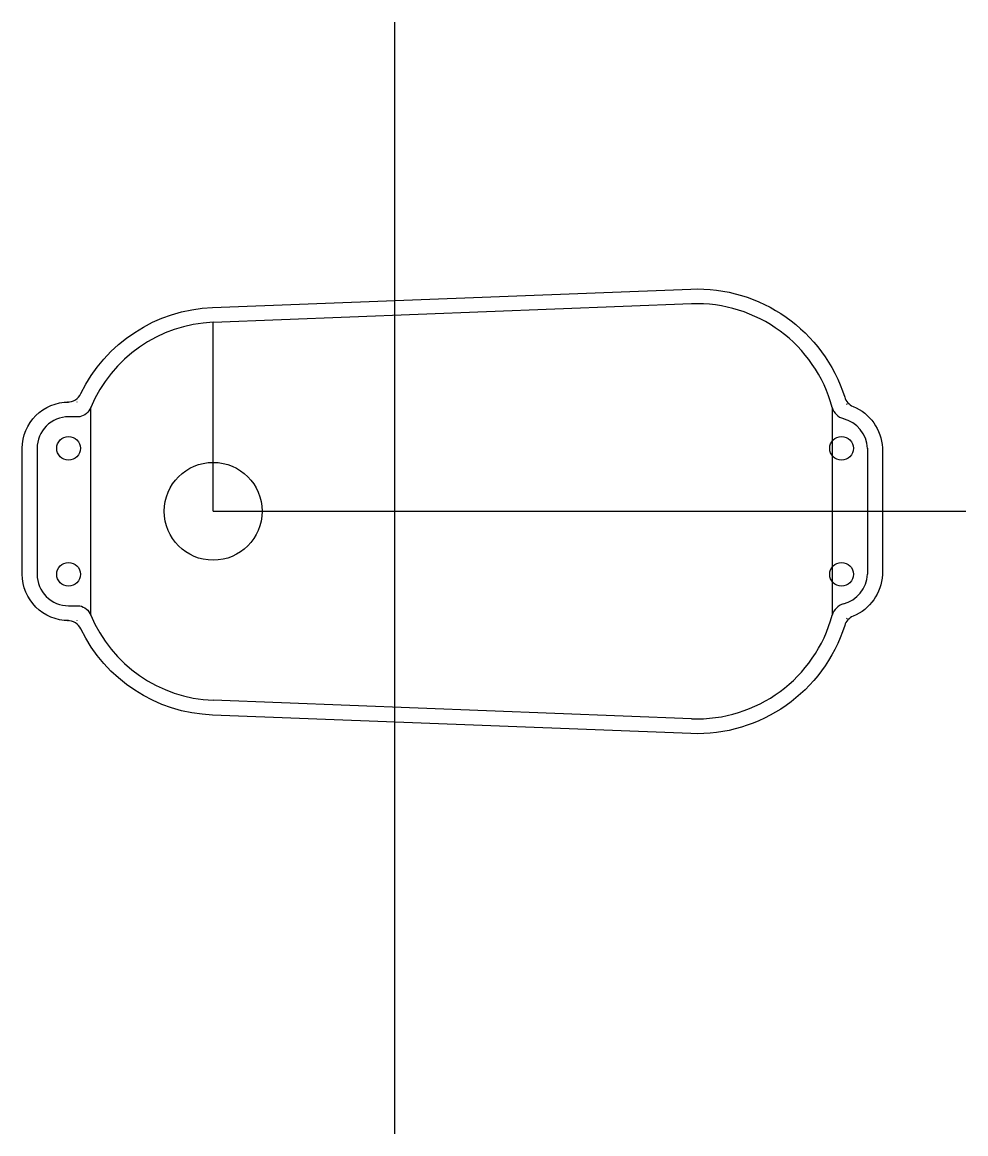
# Model space of a CAD drawing. Header units: millimetres. Extents: x -50 to 77, y -75 to 75.
import ezdxf

# ---------------------------------------------------------------- set-up
doc = ezdxf.new("R2010")
doc.units = ezdxf.units.MM
doc.layers.get('0').update_dxf_attribs({"linetype": 'CONTINUOUS'})

msp = doc.modelspace()

# ---------------------------------------------------------------- linework, layer by layer
for p, q in [((0, -75), (0, 75)), ((40, 37), (-24.5, 34.5)), ((-24.5, 9), (-24.5, 34.5)), ((59, 23), (59, -5)), ((63.75, 17.5), (63.75, 0.5)), ((-24.5, 9), (77, 9)), ((40, -19), (-24.5, -16.5))]:
    msp.add_line(p, q)
for points in [[(65.75, 17.55), (65.75, 0.45, -0.290573), (61.81, -5.16, 0.221311), (60.67, -6.41, -0.337868), (39.92, -21), (-24.58, -18.5, -0.276962), (-42.35, -6.88, 0.287418), (-44.15, -5.75), (-44, -5.75, -0.414214), (-50.25, 0.5), (-50.25, 17.5, -0.414214), (-44, 23.75), (-44.15, 23.75, 0.287418), (-42.35, 24.88, -0.276962), (-24.58, 36.5), (39.92, 39, -0.337868), (60.67, 24.41, 0.221311), (61.81, 23.16, -0.290573)], [(-48.25, 17.5), (-48.25, 0.5, 0.414214), (-44, -3.75), (-42.5, -3.75, -0.246784), (-41, -5), (-41, 23, -0.246784), (-42.5, 21.75), (-44, 21.75, 0.414214)]]:
    msp.add_lwpolyline(points, format="xyb", close=True)
for centre, radius in [((-44, 17.5), 1.6), ((60.25, 17.5), 1.6), ((-24.5, 9), 6.6), ((-44, 0.5), 1.6), ((60.25, 0.5), 1.6)]:
    msp.add_circle(centre, radius)
for centre, radius, start, end in [((40.73, 18.1), 18.91, 15.0116, 92.2197), ((-23.78, 15.88), 18.64, 92.2197, 157.531), ((-42.94, 23.8), 0.0985, 328.1237, 337.531), ((61.05, 23.55), 2.12, 195.0116, 254.9884), ((61.05, 23.55), 0.122, 195.0116, 254.9884), ((59.36, 17.25), 4.4, 3.1993, 74.9884), ((59.36, 0.75), 4.4, 285.0116, 356.8007), ((61.05, -5.55), 2.12, 105.0116, 164.9884), ((-42.94, -5.8), 0.0985, 22.469, 31.8763), ((-23.78, 2.12), 18.64, 202.469, 267.7803), ((40.73, -0.1), 18.91, 267.7803, 344.9884), ((61.05, -5.55), 0.122, 105.0116, 164.9884)]:
    msp.add_arc(centre, radius, start, end)

doc.saveas('drawing.dxf')
